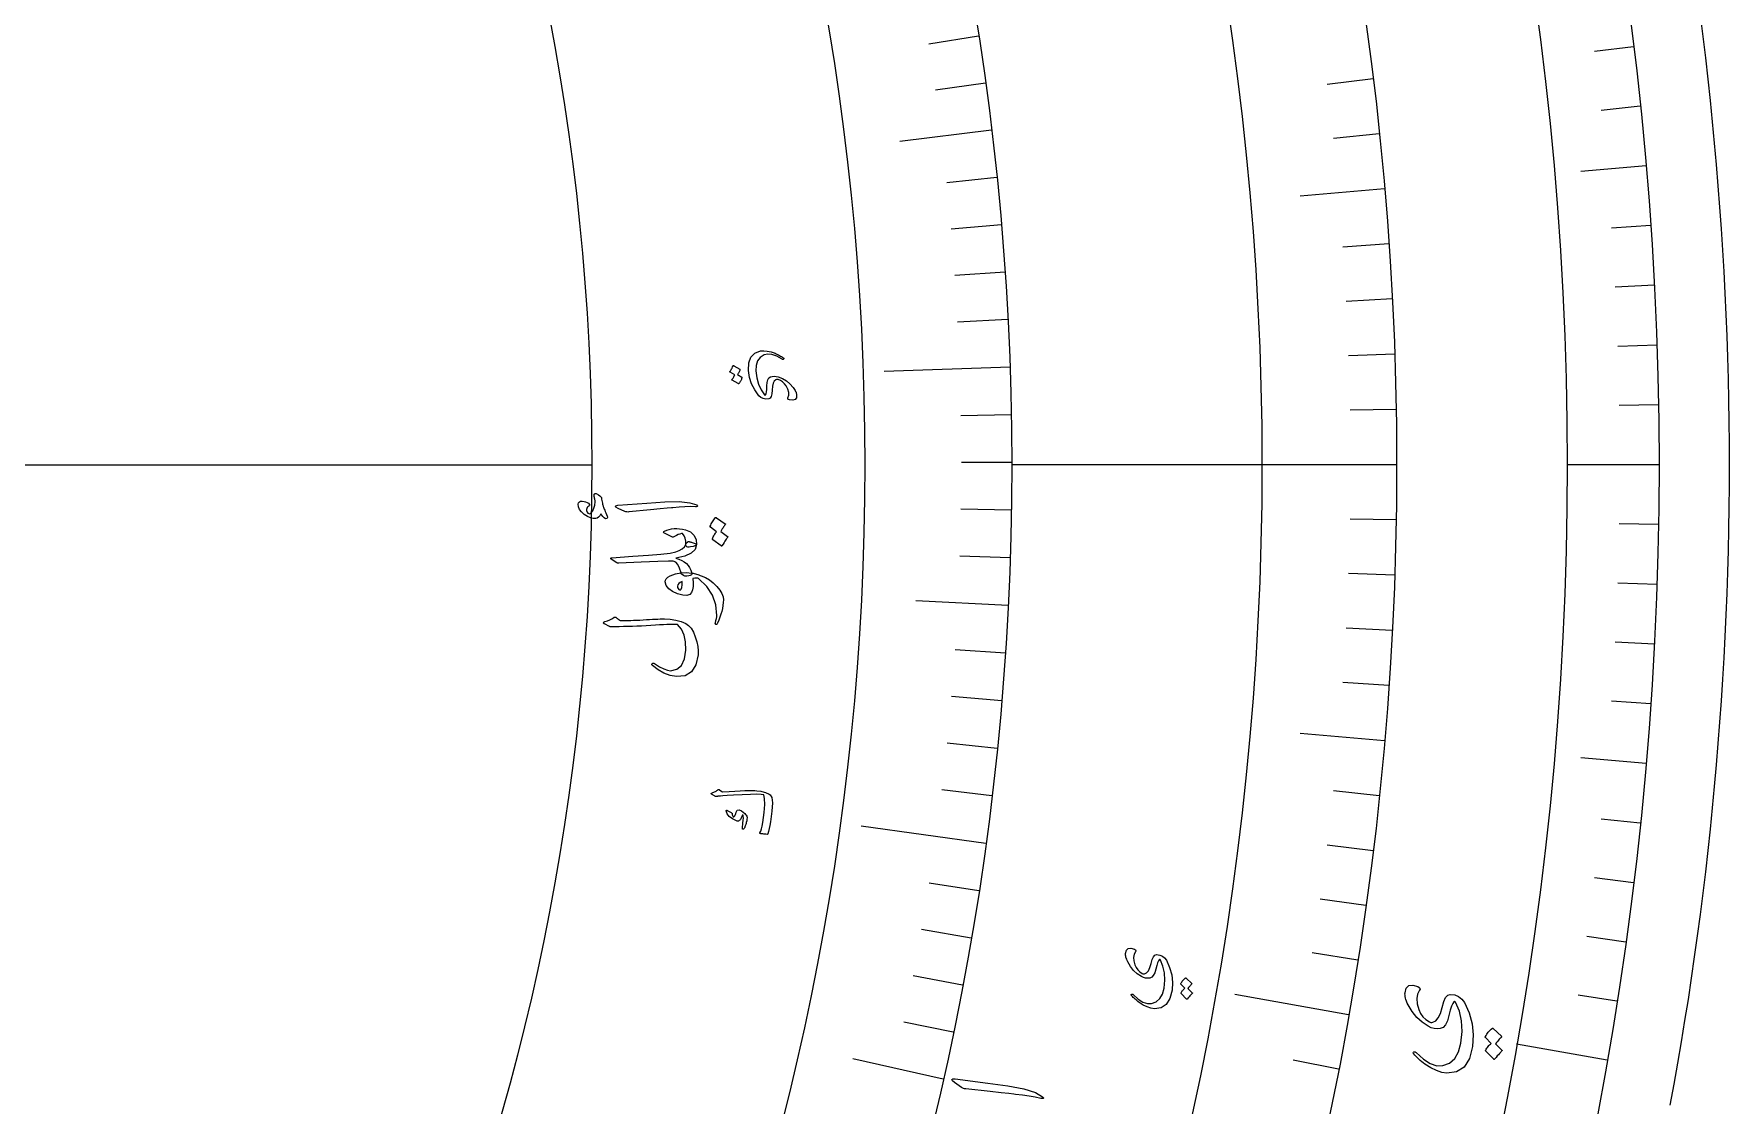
# Model space of a CAD drawing. Header units: millimetres. Extents: x -45 to 45, y -45 to 58.
# Drawn here: x 23.2 to 45, y -8.23 to 5.54 of the extents above; entities that cross this region are included whole.
import ezdxf

# ---------------------------------------------------------------- set-up
doc = ezdxf.new("R2010")
doc.units = ezdxf.units.MM
for name, color, linetype in [('CUT_OUTER', 1, 'Continuous'), ('ENGRAVE', 7, 'Continuous'), ('ENGRAVE_FINE', 8, 'Continuous'), ('TEXT', 5, 'Continuous')]:
    doc.layers.add(name, color=color, linetype=linetype)

msp = doc.modelspace()

# ---------------------------------------------------------------- linework, layer by layer
at = {"layer": 'CUT_OUTER'}
msp.add_lwpolyline([(44.6269, 5.7824), (44.6616, 5.5085), (44.6945, 5.2343), (44.7258, 4.96), (44.7554, 4.6855), (44.7833, 4.4108), (44.8095, 4.1359), (44.8341, 3.8609), (44.8569, 3.5857), (44.8781, 3.3104), (44.8975, 3.035), (44.9153, 2.7594), (44.9314, 2.4838), (44.9458, 2.208), (44.9585, 1.9322), (44.9695, 1.6563), (44.9788, 1.3804), (44.9864, 1.1044), (44.9924, 0.8283), (44.9966, 0.5522), (44.9992, 0.2761), (45, 0), (44.9992, -0.2761), (44.9966, -0.5522), (44.9924, -0.8283), (44.9864, -1.1044), (44.9788, -1.3804), (44.9695, -1.6563), (44.9585, -1.9322), (44.9458, -2.208), (44.9314, -2.4838), (44.9153, -2.7594), (44.8975, -3.035), (44.8781, -3.3104), (44.8569, -3.5857), (44.8341, -3.8609), (44.8095, -4.1359), (44.7833, -4.4108), (44.7554, -4.6855), (44.7258, -4.96), (44.6945, -5.2343), (44.6616, -5.5085), (44.6269, -5.7824), (44.5906, -6.0561), (44.5526, -6.3296), (44.5129, -6.6029), (44.4716, -6.8759), (44.4286, -7.1486), (44.3839, -7.4211), (44.3375, -7.6933), (44.2895, -7.9652), (44.2397, -8.2368)], dxfattribs=at)
at = {"layer": 'ENGRAVE'}
for points in [[(35.5156, 4.3005), (34.3362, 4.1576)], [(43.9322, 3.8436), (43.0916, 3.77)], [(40.57, 3.5494), (39.4852, 3.4545)], [(35.753, 1.2542), (34.134, 1.1974)], [(-30.375, 0), (30.375, 0)], [(40.725, 0), (35.775, 0)], [(44.1, 0), (42.9188, 0)], [(35.7292, -1.8099), (34.5427, -1.7498)], [(40.57, -3.5494), (39.4852, -3.4545)], [(43.9322, -3.8436), (43.0916, -3.77)], [(35.4421, -4.8694), (33.8371, -4.6489)], [(40.1063, -7.0718), (38.6439, -6.814)], [(43.43, -7.6579), (42.2667, -7.4528)], [(34.8915, -7.9017), (33.7328, -7.6393)]]:
    msp.add_lwpolyline(points, dxfattribs=at)
for radius in [44.1, 44.1, 42.9188, 40.725, 40.725, 38.9925, 35.775, 35.775, 33.885, 30.375, 30.375]:
    msp.add_circle((0, 0), radius, dxfattribs=at)
at = {"layer": 'ENGRAVE_FINE'}
for points in [[(35.3483, 5.5091), (34.708, 5.4093)], [(43.7713, 5.3744), (43.2688, 5.3127)], [(35.4371, 4.9056), (34.7952, 4.8168)], [(40.4214, 4.9631), (39.8319, 4.8907)], [(43.8584, 4.6097), (43.3549, 4.5568)], [(40.5019, 4.2569), (39.9112, 4.1948)], [(35.5838, 3.6937), (34.9393, 3.6268)], [(35.6417, 3.0855), (34.9961, 3.0296)], [(43.9926, 3.0763), (43.4876, 3.0409)], [(40.6258, 2.8408), (40.0332, 2.7994)], [(35.6892, 2.476), (35.0428, 2.4312)], [(44.0396, 2.308), (43.534, 2.2815)], [(40.6692, 2.1314), (40.076, 2.1003)], [(35.7263, 1.8655), (35.0792, 1.8318)], [(44.0731, 1.5391), (43.5672, 1.5214)], [(40.7002, 1.4213), (40.1066, 1.4006)], [(40.7188, 0.7107), (40.1249, 0.7004)], [(44.0933, 0.7697), (43.5871, 0.7608)], [(35.7692, 0.6421), (35.1213, 0.6304)], [(35.775, 0.0294), (35.127, 0.0289)], [(35.7702, -0.5836), (35.1223, -0.573)], [(40.7188, -0.7107), (40.1249, -0.7004)], [(44.0933, -0.7697), (43.5871, -0.7608)], [(35.755, -1.1968), (35.1073, -1.1751)], [(40.7002, -1.4213), (40.1066, -1.4006)], [(44.0731, -1.5391), (43.5672, -1.5214)], [(40.6692, -2.1314), (40.076, -2.1003)], [(35.6929, -2.4229), (35.0463, -2.379)], [(44.0396, -2.308), (43.534, -2.2815)], [(40.6258, -2.8408), (40.0332, -2.7994)], [(35.646, -3.0356), (35.0003, -2.9806)], [(43.9926, -3.0763), (43.4876, -3.0409)], [(35.5886, -3.6476), (34.9439, -3.5816)], [(35.5206, -4.259), (34.8772, -4.1819)], [(40.5019, -4.2569), (39.9112, -4.1948)], [(43.8584, -4.6097), (43.3549, -4.5568)], [(40.4214, -4.9631), (39.8319, -4.8907)], [(35.353, -5.4788), (34.7126, -5.3796)], [(43.7713, -5.3744), (43.2688, -5.3127)], [(40.3287, -5.6678), (39.7404, -5.5852)], [(35.2534, -6.0869), (34.6148, -5.9766)], [(43.6708, -6.1375), (43.1695, -6.0671)], [(40.2236, -6.3708), (39.6369, -6.2779)], [(35.1432, -6.6935), (34.5067, -6.5723)], [(43.5571, -6.8988), (43.057, -6.8196)], [(35.0226, -7.2985), (34.3882, -7.1663)], [(39.9768, -7.7707), (39.3937, -7.6574)]]:
    msp.add_lwpolyline(points, dxfattribs=at)
at = {"layer": 'TEXT'}
for points in [[(32.8974, 0.8592), (32.9075, 0.8925), (32.907, 0.9293), (32.8957, 0.9697), (32.8737, 1.0135), (32.8532, 1.0411), (32.8289, 1.0638), (32.801, 1.0816), (32.7694, 1.0946), (32.7632, 1.0958), (32.7567, 1.0957), (32.75, 1.0944), (32.7431, 1.0917), (32.7219, 1.0749), (32.7064, 1.0474), (32.6966, 1.0092), (32.6923, 0.9603), (32.6886, 0.912), (32.6802, 0.8768), (32.6672, 0.8547), (32.6498, 0.8457), (32.6127, 0.8438), (32.5795, 0.8502), (32.5501, 0.8648), (32.5246, 0.8878), (32.4709, 0.9613), (32.4304, 1.0398), (32.4031, 1.1235), (32.3891, 1.2125), (32.3921, 1.3103), (32.4188, 1.3846), (32.4692, 1.4354), (32.5435, 1.4626), (32.5848, 1.4659), (32.63, 1.462), (32.6791, 1.4509), (32.732, 1.4325), (32.7468, 1.4259), (32.7611, 1.4192), (32.7748, 1.4122), (32.7881, 1.405), (32.801, 1.3975), (32.8134, 1.3896), (32.8255, 1.3814), (32.8373, 1.3729), (32.8422, 1.3683), (32.8443, 1.364), (32.8435, 1.3602), (32.84, 1.3567), (32.8355, 1.3547), (32.8309, 1.3541), (32.8263, 1.3548), (32.8217, 1.357), (32.7527, 1.3959), (32.6909, 1.418), (32.6365, 1.4234), (32.5895, 1.4121), (32.5408, 1.3803), (32.5073, 1.3354), (32.489, 1.2773), (32.4859, 1.2061), (32.4965, 1.1152), (32.518, 1.0338), (32.5507, 0.9617), (32.5945, 0.8988), (32.5981, 0.895), (32.6017, 0.8937), (32.6053, 0.8947), (32.6087, 0.8982), (32.6149, 0.9119), (32.6199, 0.9356), (32.6234, 0.9693), (32.6257, 1.0129), (32.6297, 1.0574), (32.6389, 1.0915), (32.6532, 1.1154), (32.6727, 1.1289), (32.6959, 1.1356), (32.7204, 1.1381), (32.7462, 1.1364), (32.7733, 1.1303), (32.8268, 1.1095), (32.8764, 1.0796), (32.9221, 1.0407), (32.9638, 0.9928), (32.9737, 0.98), (32.9824, 0.9675), (32.9897, 0.9554), (32.9958, 0.9436), (33.0006, 0.9322), (33.0043, 0.9213), (33.0068, 0.9109), (33.0081, 0.901), (33.0055, 0.8619), (32.9892, 0.8376), (32.9592, 0.828), (32.9154, 0.8332), (32.9035, 0.8376), (32.8966, 0.8434), (32.8945, 0.8506), (32.8974, 0.8592)], [(32.3028, 1.1241), (32.3041, 1.1229), (32.3049, 1.1212), (32.3053, 1.1189), (32.3051, 1.1162), (32.3017, 1.1062), (32.2979, 1.0965), (32.2937, 1.0871), (32.2891, 1.0781), (32.2841, 1.0692), (32.2785, 1.0606), (32.2724, 1.0521), (32.2658, 1.0438), (32.2638, 1.0422), (32.2616, 1.0414), (32.2592, 1.0415), (32.2567, 1.0425), (32.178, 1.0878), (32.1769, 1.0891), (32.1768, 1.091), (32.1778, 1.0936), (32.1797, 1.0969), (32.1815, 1.0991), (32.1839, 1.1028), (32.187, 1.1078), (32.1908, 1.1142), (32.1952, 1.1221), (32.2005, 1.1315), (32.2065, 1.1425), (32.2132, 1.155), (32.1519, 1.1907), (32.15, 1.1923), (32.1495, 1.1946), (32.1504, 1.1973), (32.1526, 1.2007), (32.1545, 1.2035), (32.1574, 1.2081), (32.1612, 1.2143), (32.166, 1.2221), (32.1718, 1.2317), (32.1784, 1.2433), (32.186, 1.2568), (32.1946, 1.2721), (32.196, 1.2738), (32.1975, 1.2745), (32.1991, 1.2744), (32.2006, 1.2734), (32.2767, 1.2273), (32.278, 1.2261), (32.2788, 1.2244), (32.2791, 1.2222), (32.279, 1.2194), (32.2765, 1.2109), (32.2736, 1.2027), (32.2703, 1.1947), (32.2665, 1.1869), (32.2623, 1.1794), (32.2577, 1.1721), (32.2529, 1.165), (32.2477, 1.1582)], [(30.4979, -0.4235), (30.5014, -0.4428), (30.5046, -0.4607), (30.5077, -0.4772), (30.5106, -0.4924), (30.5134, -0.5061), (30.5163, -0.5182), (30.5191, -0.5287), (30.522, -0.5377), (30.5253, -0.5468), (30.5295, -0.5578), (30.5344, -0.5707), (30.5402, -0.5854), (30.5469, -0.602), (30.5546, -0.6205), (30.5632, -0.6408), (30.5729, -0.6631), (30.5758, -0.6721), (30.5756, -0.6798), (30.5724, -0.6861), (30.5662, -0.6911), (30.5512, -0.6938), (30.5339, -0.6848), (30.5145, -0.6641), (30.4928, -0.6318), (30.478, -0.6559), (30.4622, -0.674), (30.4453, -0.6861), (30.4274, -0.6924), (30.394, -0.6929), (30.3579, -0.6842), (30.3191, -0.6662), (30.2777, -0.6391), (30.2407, -0.607), (30.2153, -0.5744), (30.2016, -0.5411), (30.1994, -0.5071), (30.2046, -0.4883), (30.2151, -0.4755), (30.2309, -0.4689), (30.2518, -0.4684), (30.2745, -0.4721), (30.2951, -0.4779), (30.3139, -0.4859), (30.3307, -0.4961), (30.3424, -0.5062), (30.3475, -0.5155), (30.3459, -0.5239), (30.3377, -0.5315), (30.3254, -0.5401), (30.3164, -0.5502), (30.3106, -0.5619), (30.3079, -0.5751), (30.3077, -0.5889), (30.3105, -0.6012), (30.3164, -0.6119), (30.3253, -0.621), (30.3362, -0.6277), (30.3465, -0.6299), (30.3561, -0.6274), (30.365, -0.6203), (30.3864, -0.5935), (30.4023, -0.5606), (30.4128, -0.5218), (30.4179, -0.4769), (30.4178, -0.473), (30.4174, -0.4686), (30.4168, -0.4637), (30.4159, -0.4584), (30.4148, -0.4527), (30.4136, -0.4464), (30.4123, -0.4397), (30.4109, -0.4326), (30.4095, -0.4248), (30.4082, -0.4178), (30.407, -0.4115), (30.4059, -0.406), (30.405, -0.4011), (30.4043, -0.3967), (30.404, -0.393), (30.4039, -0.3897), (30.4046, -0.3837), (30.4067, -0.3787), (30.41, -0.3749), (30.4147, -0.3722), (30.4192, -0.3705), (30.4235, -0.3697), (30.4276, -0.3699), (30.4315, -0.3709), (30.459, -0.3855), (30.4792, -0.3992), (30.4922, -0.4118), (30.4979, -0.4235)], [(30.7122, -0.5619), (30.6842, -0.5472), (30.6745, -0.5356), (30.683, -0.5271), (30.7098, -0.5217), (31.0838, -0.4934), (31.3132, -0.4762), (31.4964, -0.4743), (31.6332, -0.488), (31.7236, -0.5173), (31.731, -0.5226), (31.7349, -0.5271), (31.7354, -0.5311), (31.7325, -0.5344), (31.728, -0.537), (31.7221, -0.5389), (31.7149, -0.5399), (31.7065, -0.5401), (31.6405, -0.539), (31.5704, -0.5409), (31.4963, -0.5457), (31.4181, -0.5535), (31.3977, -0.5551), (31.3425, -0.5601), (31.2526, -0.5685), (31.128, -0.5801), (30.8515, -0.6078), (30.8368, -0.6083), (30.8233, -0.6073), (30.811, -0.6048), (30.7998, -0.6008)], [(31.4032, -0.9262), (31.31, -0.881), (31.2998, -0.8744), (31.2963, -0.8677), (31.2994, -0.8608), (31.3092, -0.8536), (31.3384, -0.8407), (31.3687, -0.8309), (31.4002, -0.8241), (31.4329, -0.8204), (31.4669, -0.8199), (31.5024, -0.8226), (31.5394, -0.8286), (31.578, -0.838), (31.6427, -0.8651), (31.6882, -0.9058), (31.7146, -0.9601), (31.7218, -1.028), (31.7167, -1.0356), (31.7019, -1.0431), (31.6774, -1.0504), (31.6431, -1.0576), (31.6248, -1.0594), (31.6099, -1.0584), (31.5983, -1.0547), (31.59, -1.0482), (31.587, -1.0431), (31.5851, -1.0373), (31.5843, -1.0308), (31.5847, -1.0235), (31.5848, -0.9811), (31.5773, -0.944), (31.5624, -0.9123), (31.5401, -0.8859), (31.5383, -0.8847), (31.536, -0.8843), (31.533, -0.8846), (31.5294, -0.8856), (31.5078, -0.891), (31.4856, -0.8993), (31.463, -0.9104), (31.4399, -0.9243), (31.4312, -0.9288), (31.4222, -0.9306), (31.4129, -0.9298), (31.4032, -0.9262)], [(31.9006, -0.8032), (31.8988, -0.8013), (31.8977, -0.7985), (31.8974, -0.795), (31.8979, -0.7908), (31.9039, -0.7757), (31.9104, -0.7611), (31.9175, -0.747), (31.9252, -0.7334), (31.9335, -0.7202), (31.9425, -0.7073), (31.9523, -0.6947), (31.9629, -0.6824), (31.9661, -0.68), (31.9694, -0.679), (31.973, -0.6794), (31.9766, -0.6811), (32.0908, -0.7582), (32.0923, -0.7603), (32.0922, -0.7633), (32.0906, -0.7673), (32.0874, -0.7722), (32.0845, -0.7755), (32.0805, -0.7809), (32.0754, -0.7885), (32.0692, -0.7982), (32.0618, -0.81), (32.0531, -0.8242), (32.0431, -0.8406), (32.0318, -0.8594), (32.1201, -0.9209), (32.1228, -0.9237), (32.1233, -0.9272), (32.1218, -0.9315), (32.1181, -0.9364), (32.1149, -0.9407), (32.1101, -0.9475), (32.1038, -0.9567), (32.0958, -0.9685), (32.0862, -0.9829), (32.075, -1.0001), (32.0622, -1.0202), (32.0477, -1.0432), (32.0453, -1.0455), (32.043, -1.0465), (32.0407, -1.0462), (32.0385, -1.0444), (31.9297, -0.965), (31.9278, -0.963), (31.9268, -0.9603), (31.9265, -0.9568), (31.927, -0.9525), (31.9315, -0.9397), (31.9367, -0.9273), (31.9425, -0.9152), (31.949, -0.9036), (31.9561, -0.8924), (31.9635, -0.8815), (31.9715, -0.8711), (31.9799, -0.8611)], [(30.6216, -1.2137), (30.6193, -1.2112), (30.6184, -1.2084), (30.6188, -1.2052), (30.6206, -1.2018), (30.623, -1.1992), (30.6257, -1.1975), (30.6285, -1.1965), (30.6314, -1.1962), (30.9007, -1.1768), (31.1038, -1.1638), (31.2639, -1.15), (31.3809, -1.1354), (31.4549, -1.12), (31.5, -1.1032), (31.5367, -1.0812), (31.565, -1.0542), (31.5848, -1.022), (31.5945, -1.0052), (31.604, -0.9939), (31.6133, -0.9881), (31.6225, -0.9879), (31.6269, -0.989), (31.6325, -0.9903), (31.6394, -0.9921), (31.6474, -0.9941), (31.6567, -0.9965), (31.6669, -0.9995), (31.6782, -1.003), (31.6905, -1.007), (31.7043, -1.012), (31.7142, -1.0169), (31.72, -1.0217), (31.7219, -1.0264), (31.7034, -1.0893), (31.6525, -1.1393), (31.5691, -1.1766), (31.4534, -1.2009), (31.4948, -1.215), (31.5316, -1.2314), (31.5636, -1.2499), (31.591, -1.2705), (31.6137, -1.294), (31.6331, -1.3225), (31.6493, -1.3561), (31.6621, -1.3948), (31.6625, -1.3979), (31.6626, -1.4009), (31.6622, -1.404), (31.6615, -1.4071), (31.6572, -1.4142), (31.6495, -1.4203), (31.6384, -1.4256), (31.6239, -1.4299), (31.5969, -1.4337), (31.573, -1.4322), (31.5523, -1.4256), (31.5346, -1.4137), (31.5294, -1.4086), (31.5255, -1.4033), (31.523, -1.3976), (31.5218, -1.3917), (31.5041, -1.3301), (31.4814, -1.2844), (31.4538, -1.2547), (31.4214, -1.2408), (31.36, -1.2401), (31.2229, -1.2443), (31.0101, -1.2533), (30.7217, -1.2669), (30.7179, -1.2672), (30.7144, -1.2671), (30.7111, -1.2666), (30.708, -1.2655), (30.7051, -1.2644), (30.7024, -1.2633), (30.6998, -1.2623), (30.6975, -1.2614)], [(31.3828, -1.4297), (31.4506, -1.4034), (31.5197, -1.3885), (31.5902, -1.3851), (31.6621, -1.3932), (31.6766, -1.3964), (31.6914, -1.3999), (31.7064, -1.4039), (31.7217, -1.4082), (31.7371, -1.4128), (31.7524, -1.4176), (31.7676, -1.4227), (31.7827, -1.4279), (31.8362, -1.451), (31.8874, -1.4817), (31.936, -1.52), (31.9822, -1.5657), (32.0201, -1.6124), (32.047, -1.6565), (32.063, -1.6979), (32.068, -1.7367), (32.0657, -1.7734), (32.0612, -1.8105), (32.0546, -1.848), (32.0458, -1.8858), (32.035, -1.9238), (32.0222, -1.9621), (32.0074, -2.0004), (31.9906, -2.0389), (31.9878, -2.0445), (31.9846, -2.049), (31.9812, -2.0526), (31.9774, -2.0552), (31.9737, -2.0565), (31.9704, -2.0563), (31.9677, -2.0546), (31.9654, -2.0513), (31.9637, -2.0472), (31.9629, -2.043), (31.9628, -2.0386), (31.9634, -2.0341), (31.9713, -2.0029), (31.977, -1.9766), (31.9804, -1.9552), (31.9816, -1.9388), (31.9703, -1.8036), (31.9272, -1.6794), (31.8523, -1.5663), (31.7459, -1.4648), (31.7364, -1.4604), (31.721, -1.4586), (31.6998, -1.4595), (31.6727, -1.4629), (31.6778, -1.5178), (31.6769, -1.5662), (31.6703, -1.6082), (31.6578, -1.6437), (31.6349, -1.6695), (31.5974, -1.6808), (31.5452, -1.6778), (31.4783, -1.6604), (31.412, -1.6323), (31.3633, -1.5971), (31.332, -1.555), (31.3182, -1.5059), (31.3207, -1.4851), (31.3323, -1.4655), (31.353, -1.447), (31.3828, -1.4297)], [(31.5351, -1.501), (31.511, -1.5142), (31.4934, -1.5288), (31.4821, -1.5449), (31.4772, -1.5624), (31.478, -1.5786), (31.4837, -1.5922), (31.4943, -1.6032), (31.5098, -1.6115), (31.5231, -1.6), (31.5318, -1.5778), (31.5358, -1.5448), (31.5351, -1.501)], [(30.5359, -2.0472), (30.5315, -2.0443), (30.5284, -2.0408), (30.5266, -2.0366), (30.5263, -2.0317), (30.5275, -2.027), (30.5303, -2.0231), (30.5348, -2.02), (30.541, -2.0178), (30.5768, -2.0064), (30.6079, -1.9936), (30.6343, -1.9796), (30.6559, -1.9643), (30.6637, -1.9598), (30.6723, -1.959), (30.6819, -1.9617), (30.6924, -1.9681), (30.6974, -1.9721), (30.7022, -1.9758), (30.7068, -1.9794), (30.7113, -1.9828), (30.7155, -1.9859), (30.7193, -1.9889), (30.7227, -1.9916), (30.7258, -1.9942), (30.7314, -1.9985), (30.7383, -2.0017), (30.7464, -2.0039), (30.7556, -2.0051), (30.782, -2.005), (30.8109, -2.0046), (30.8421, -2.0037), (30.8757, -2.0024), (30.9118, -2.0008), (30.9502, -1.9989), (30.9911, -1.9969), (31.0343, -1.9946), (31.0775, -1.9916), (31.1181, -1.9892), (31.1561, -1.9872), (31.1914, -1.9857), (31.2243, -1.9846), (31.2547, -1.9838), (31.2828, -1.9834), (31.3084, -1.9832), (31.3841, -1.986), (31.4553, -1.9968), (31.522, -2.0155), (31.5841, -2.0422), (31.6201, -2.0667), (31.6523, -2.1032), (31.6809, -2.1517), (31.7056, -2.2121), (31.725, -2.2772), (31.7375, -2.338), (31.7431, -2.3945), (31.7419, -2.4466), (31.714, -2.5751), (31.6579, -2.664), (31.5739, -2.7132), (31.4624, -2.7228), (31.3811, -2.709), (31.3027, -2.6807), (31.2273, -2.6379), (31.1547, -2.5806), (31.1506, -2.5764), (31.1482, -2.5721), (31.1475, -2.5678), (31.1485, -2.5634), (31.1507, -2.5588), (31.1534, -2.5554), (31.1565, -2.5532), (31.1601, -2.5522), (31.1654, -2.5517), (31.1704, -2.5523), (31.1752, -2.554), (31.1796, -2.5568), (31.2447, -2.5971), (31.3005, -2.6259), (31.3471, -2.6431), (31.3846, -2.6487), (31.4679, -2.6301), (31.5291, -2.5797), (31.5681, -2.4975), (31.5847, -2.3837), (31.5812, -2.2796), (31.5616, -2.1901), (31.5262, -2.1153), (31.4749, -2.055), (31.4482, -2.0545), (31.417, -2.0545), (31.3814, -2.0551), (31.3411, -2.0562), (31.2963, -2.058), (31.2467, -2.0605), (31.1924, -2.0637), (31.1334, -2.0676), (31.0726, -2.0709), (31.0127, -2.0739), (30.9538, -2.0766), (30.8959, -2.0789), (30.8389, -2.0808), (30.783, -2.0822), (30.728, -2.083), (30.6741, -2.0834), (30.6219, -2.0858), (30.6161, -2.0851), (30.6106, -2.0839), (30.6056, -2.0822), (30.601, -2.0799)], [(31.9215, -4.2211), (31.933, -4.217), (31.944, -4.2126), (31.9545, -4.2078), (31.9644, -4.2027), (31.9738, -4.1971), (31.9827, -4.1912), (31.9911, -4.1848), (31.9989, -4.1779), (32.0032, -4.1755), (32.0078, -4.1751), (32.0127, -4.1767), (32.0181, -4.1804), (32.046, -4.2023), (32.049, -4.2044), (32.0516, -4.206), (32.0538, -4.2071), (32.0555, -4.2076), (32.1394, -4.2019), (32.2151, -4.1973), (32.2826, -4.1937), (32.342, -4.1912), (32.3932, -4.1898), (32.4361, -4.1896), (32.4707, -4.1906), (32.497, -4.1928), (32.5464, -4.1992), (32.5619, -4.2021), (32.5774, -4.2058), (32.5929, -4.2102), (32.6083, -4.2154), (32.6237, -4.2214), (32.6391, -4.2284), (32.6544, -4.2362), (32.6696, -4.2449), (32.6895, -4.2785), (32.6968, -4.3479), (32.6913, -4.453), (32.6727, -4.5937), (32.6649, -4.6373), (32.6566, -4.6776), (32.6478, -4.7144), (32.6383, -4.7477), (32.6365, -4.7506), (32.6343, -4.7525), (32.6315, -4.7535), (32.6282, -4.7535), (32.6127, -4.7521), (32.5986, -4.7508), (32.5859, -4.7495), (32.5746, -4.7482), (32.5645, -4.7469), (32.5557, -4.7456), (32.548, -4.7443), (32.5415, -4.7429), (32.5378, -4.7419), (32.5359, -4.7403), (32.5358, -4.738), (32.5375, -4.7351), (32.548, -4.7126), (32.5576, -4.6829), (32.5662, -4.6462), (32.5739, -4.6024), (32.5922, -4.4709), (32.5999, -4.3671), (32.5974, -4.2912), (32.5848, -4.2431), (32.5541, -4.2392), (32.4975, -4.2382), (32.4151, -4.24), (32.3069, -4.2446), (32.1983, -4.25), (32.1162, -4.2542), (32.0605, -4.2575), (32.0312, -4.2599), (32.0231, -4.2608), (32.0156, -4.2616), (32.0085, -4.2624), (32.002, -4.2631), (31.9961, -4.2637), (31.9909, -4.2644), (31.9862, -4.2649), (31.9822, -4.2655), (31.9736, -4.2661), (31.9656, -4.2653), (31.9582, -4.263), (31.9513, -4.2593), (31.9155, -4.2354), (31.9131, -4.2336), (31.9117, -4.2317), (31.9111, -4.2298), (31.9114, -4.2279), (31.913, -4.2257), (31.9153, -4.2238), (31.9181, -4.2223), (31.9215, -4.2211)], [(32.104, -4.4488), (32.1045, -4.447), (32.1054, -4.4455), (32.1069, -4.4443), (32.1088, -4.4434), (32.1104, -4.4433), (32.1122, -4.4434), (32.114, -4.4437), (32.1159, -4.4444), (32.1663, -4.4727), (32.1714, -4.476), (32.1751, -4.4793), (32.1776, -4.4825), (32.1789, -4.4856), (32.1807, -4.4986), (32.1839, -4.51), (32.1885, -4.5196), (32.1946, -4.5275), (32.198, -4.5293), (32.2022, -4.528), (32.207, -4.5235), (32.2126, -4.5158), (32.2153, -4.5104), (32.218, -4.5049), (32.2205, -4.4992), (32.2229, -4.4933), (32.2253, -4.4871), (32.2275, -4.4806), (32.2297, -4.4737), (32.2318, -4.4665), (32.2459, -4.4427), (32.2689, -4.4375), (32.3006, -4.4512), (32.3412, -4.4837), (32.3529, -4.4965), (32.3616, -4.5085), (32.3675, -4.52), (32.3706, -4.5307), (32.3713, -4.5422), (32.3701, -4.5578), (32.3669, -4.5774), (32.3617, -4.6011), (32.3588, -4.6131), (32.3555, -4.6245), (32.352, -4.6352), (32.3482, -4.6452), (32.3443, -4.6545), (32.3405, -4.6632), (32.3367, -4.6713), (32.3331, -4.6788), (32.3297, -4.6832), (32.3261, -4.6862), (32.3224, -4.6878), (32.3184, -4.6879), (32.3146, -4.6867), (32.312, -4.6844), (32.3108, -4.681), (32.3108, -4.6766), (32.3119, -4.6625), (32.3134, -4.6465), (32.3152, -4.6287), (32.3174, -4.6091), (32.3216, -4.5724), (32.3234, -4.5435), (32.3229, -4.5225), (32.3202, -4.5094), (32.3192, -4.5076), (32.3178, -4.5065), (32.3159, -4.5061), (32.3134, -4.5064), (32.3119, -4.5071), (32.3103, -4.5085), (32.3088, -4.5107), (32.3073, -4.5137), (32.2962, -4.5417), (32.291, -4.5534), (32.285, -4.5631), (32.2782, -4.571), (32.2707, -4.5769), (32.2622, -4.5816), (32.2538, -4.5839), (32.2455, -4.5838), (32.2372, -4.5813), (32.183, -4.5551), (32.1427, -4.5242), (32.1163, -4.4888), (32.104, -4.4488)], [(37.3675, -6.2619), (37.3496, -6.2954), (37.3424, -6.335), (37.3459, -6.3807), (37.36, -6.4325), (37.3761, -6.4666), (37.3972, -6.4964), (37.4232, -6.5218), (37.4543, -6.5429), (37.4608, -6.5456), (37.4678, -6.5469), (37.4753, -6.547), (37.4833, -6.5457), (37.5099, -6.5323), (37.5328, -6.506), (37.5519, -6.4668), (37.5672, -6.4147), (37.5817, -6.3631), (37.5983, -6.3267), (37.6169, -6.3054), (37.6377, -6.2992), (37.6781, -6.3049), (37.7126, -6.3189), (37.7412, -6.3411), (37.7638, -6.3717), (37.8058, -6.4639), (37.8318, -6.5592), (37.8419, -6.6576), (37.8361, -6.7588), (37.8092, -6.8656), (37.7623, -6.9406), (37.6955, -6.9836), (37.6091, -6.9948), (37.564, -6.988), (37.5166, -6.9725), (37.4668, -6.9482), (37.4146, -6.9154), (37.4004, -6.9047), (37.3867, -6.8939), (37.3737, -6.883), (37.3612, -6.872), (37.3493, -6.8608), (37.3378, -6.8494), (37.3268, -6.8377), (37.3163, -6.8257), (37.3122, -6.8196), (37.311, -6.8145), (37.3127, -6.8106), (37.3173, -6.8078), (37.3226, -6.8067), (37.3277, -6.8071), (37.3324, -6.809), (37.3369, -6.8125), (37.4015, -6.871), (37.4622, -6.9099), (37.5192, -6.9291), (37.5724, -6.9286), (37.6326, -6.906), (37.6795, -6.8652), (37.7132, -6.8062), (37.7336, -6.729), (37.7435, -6.6271), (37.7388, -6.5331), (37.7196, -6.447), (37.6861, -6.3688), (37.6829, -6.364), (37.6794, -6.3617), (37.6753, -6.3621), (37.6708, -6.3651), (37.6612, -6.3788), (37.6507, -6.4036), (37.6395, -6.4395), (37.6275, -6.4865), (37.6131, -6.5339), (37.5956, -6.569), (37.5747, -6.5916), (37.5506, -6.6018), (37.5241, -6.6039), (37.4972, -6.601), (37.4698, -6.5932), (37.442, -6.5805), (37.3892, -6.5459), (37.3425, -6.5027), (37.3019, -6.4509), (37.2674, -6.3906), (37.2595, -6.3748), (37.2529, -6.3596), (37.2475, -6.3451), (37.2435, -6.3312), (37.2407, -6.3181), (37.2391, -6.3057), (37.2386, -6.294), (37.2392, -6.2832), (37.2501, -6.2421), (37.2728, -6.2195), (37.3073, -6.2155), (37.3535, -6.2302), (37.3654, -6.2374), (37.3717, -6.2451), (37.3724, -6.2532), (37.3675, -6.2619)], [(37.9498, -6.6812), (37.9487, -6.6796), (37.9482, -6.6775), (37.9483, -6.6749), (37.9492, -6.6719), (37.9551, -6.6616), (37.9615, -6.6518), (37.9682, -6.6423), (37.9752, -6.6333), (37.9827, -6.6246), (37.9907, -6.6163), (37.9992, -6.6082), (38.0082, -6.6005), (38.0107, -6.5991), (38.0133, -6.5988), (38.0158, -6.5994), (38.0183, -6.6011), (38.0926, -6.6694), (38.0934, -6.6711), (38.093, -6.6732), (38.0914, -6.6759), (38.0886, -6.6791), (38.0862, -6.6812), (38.0827, -6.6847), (38.0782, -6.6896), (38.0726, -6.6959), (38.066, -6.7037), (38.0581, -6.713), (38.0491, -6.7238), (38.0388, -6.7361), (38.0962, -6.7902), (38.0979, -6.7925), (38.0979, -6.7951), (38.0963, -6.798), (38.0931, -6.8012), (38.0903, -6.804), (38.0862, -6.8083), (38.0805, -6.8144), (38.0735, -6.822), (38.065, -6.8314), (38.055, -6.8426), (38.0436, -6.8558), (38.0306, -6.8709), (38.0287, -6.8723), (38.0269, -6.8728), (38.0253, -6.8723), (38.0238, -6.8708), (37.9534, -6.8016), (37.9523, -6.8), (37.9518, -6.7979), (37.952, -6.7953), (37.9528, -6.7923), (37.9574, -6.7835), (37.9625, -6.775), (37.9681, -6.7669), (37.974, -6.7592), (37.9803, -6.7518), (37.9869, -6.7448), (37.9938, -6.7381), (38.001, -6.7317)], [(41.0188, -6.7575), (40.9929, -6.8064), (40.9826, -6.8639), (40.9878, -6.9303), (41.0085, -7.0055), (41.032, -7.055), (41.0626, -7.0983), (41.1006, -7.1353), (41.1458, -7.1659), (41.1552, -7.1698), (41.1654, -7.1718), (41.1763, -7.1718), (41.188, -7.17), (41.2267, -7.1504), (41.2599, -7.1121), (41.2876, -7.055), (41.3098, -6.9791), (41.3308, -6.904), (41.3547, -6.8509), (41.3818, -6.8198), (41.4121, -6.8107), (41.4709, -6.8188), (41.5211, -6.839), (41.5627, -6.8713), (41.5957, -6.9158), (41.6569, -7.0502), (41.6949, -7.1892), (41.7097, -7.3327), (41.7011, -7.4804), (41.6616, -7.6363), (41.5931, -7.7456), (41.4958, -7.8082), (41.3699, -7.8242), (41.3044, -7.8141), (41.2355, -7.7913), (41.1632, -7.7558), (41.0874, -7.7078), (41.0668, -7.6922), (41.047, -7.6764), (41.0281, -7.6605), (41.01, -7.6445), (40.9926, -7.6282), (40.976, -7.6115), (40.96, -7.5945), (40.9448, -7.5771), (40.9388, -7.5681), (40.937, -7.5608), (40.9395, -7.5551), (40.9463, -7.551), (40.954, -7.5494), (40.9613, -7.55), (40.9683, -7.5528), (40.9748, -7.5579), (41.0685, -7.6432), (41.1567, -7.7001), (41.2395, -7.7282), (41.317, -7.7275), (41.4045, -7.6949), (41.4729, -7.6356), (41.5221, -7.5495), (41.552, -7.4369), (41.5664, -7.2884), (41.5596, -7.1513), (41.5316, -7.0258), (41.4826, -6.912), (41.478, -6.9049), (41.4728, -6.9016), (41.4669, -6.9022), (41.4604, -6.9066), (41.4464, -6.9266), (41.4313, -6.9627), (41.415, -7.0151), (41.3976, -7.0836), (41.3768, -7.1527), (41.3513, -7.2038), (41.321, -7.2367), (41.2859, -7.2516), (41.2474, -7.2546), (41.2082, -7.2504), (41.1684, -7.239), (41.128, -7.2206), (41.0511, -7.1703), (40.9831, -7.1076), (40.924, -7.0324), (40.8737, -6.9448), (40.8621, -6.9218), (40.8525, -6.8998), (40.8447, -6.8788), (40.8388, -6.8586), (40.8347, -6.8396), (40.8322, -6.8216), (40.8314, -6.8047), (40.8323, -6.7889), (40.8481, -6.7292), (40.8809, -6.6964), (40.931, -6.6905), (40.9983, -6.7115), (41.0157, -6.7219), (41.0248, -6.7331), (41.0259, -6.7449), (41.0188, -6.7575)], [(41.8665, -7.3671), (41.8649, -7.3647), (41.8642, -7.3616), (41.8644, -7.3579), (41.8656, -7.3535), (41.8743, -7.3384), (41.8836, -7.324), (41.8933, -7.3102), (41.9035, -7.297), (41.9144, -7.2844), (41.926, -7.2721), (41.9384, -7.2603), (41.9515, -7.249), (41.9552, -7.247), (41.9589, -7.2465), (41.9626, -7.2474), (41.9662, -7.2498), (42.0743, -7.3496), (42.0755, -7.352), (42.0749, -7.3552), (42.0726, -7.3591), (42.0685, -7.3638), (42.0649, -7.3668), (42.0598, -7.3719), (42.0533, -7.3791), (42.0452, -7.3884), (42.0355, -7.3998), (42.0241, -7.4134), (42.0109, -7.4292), (41.996, -7.4472), (42.0794, -7.5262), (42.0817, -7.5296), (42.0818, -7.5334), (42.0795, -7.5377), (42.0748, -7.5424), (42.0708, -7.5464), (42.0647, -7.5528), (42.0565, -7.5616), (42.0462, -7.5727), (42.0339, -7.5865), (42.0193, -7.603), (42.0026, -7.6222), (41.9837, -7.6442), (41.9809, -7.6464), (41.9783, -7.647), (41.9759, -7.6463), (41.9738, -7.6441), (41.8715, -7.543), (41.8699, -7.5406), (41.8692, -7.5375), (41.8695, -7.5337), (41.8707, -7.5293), (41.8775, -7.5164), (41.8849, -7.5041), (41.893, -7.4923), (41.9016, -7.481), (41.9108, -7.4702), (41.9205, -7.4599), (41.9305, -7.4501), (41.941, -7.4408)], [(35.0397, -7.9439), (35.0121, -7.9211), (35.004, -7.906), (35.0155, -7.8985), (35.0464, -7.8987), (35.4679, -7.9534), (35.7265, -7.9873), (35.9302, -8.0274), (36.0788, -8.074), (36.1724, -8.1274), (36.1793, -8.1349), (36.1826, -8.1409), (36.1823, -8.1454), (36.1783, -8.1484), (36.1727, -8.1503), (36.1658, -8.151), (36.1576, -8.1504), (36.1481, -8.1488), (36.0751, -8.1323), (35.997, -8.1182), (35.9136, -8.1065), (35.8251, -8.0972), (35.802, -8.0943), (35.7397, -8.0871), (35.638, -8.0757), (35.497, -8.0598), (35.1838, -8.027), (35.1674, -8.0241), (35.1527, -8.0199), (35.1395, -8.0143), (35.1281, -8.0073)]]:
    msp.add_lwpolyline(points, close=True, dxfattribs=at)

doc.saveas('drawing.dxf')
